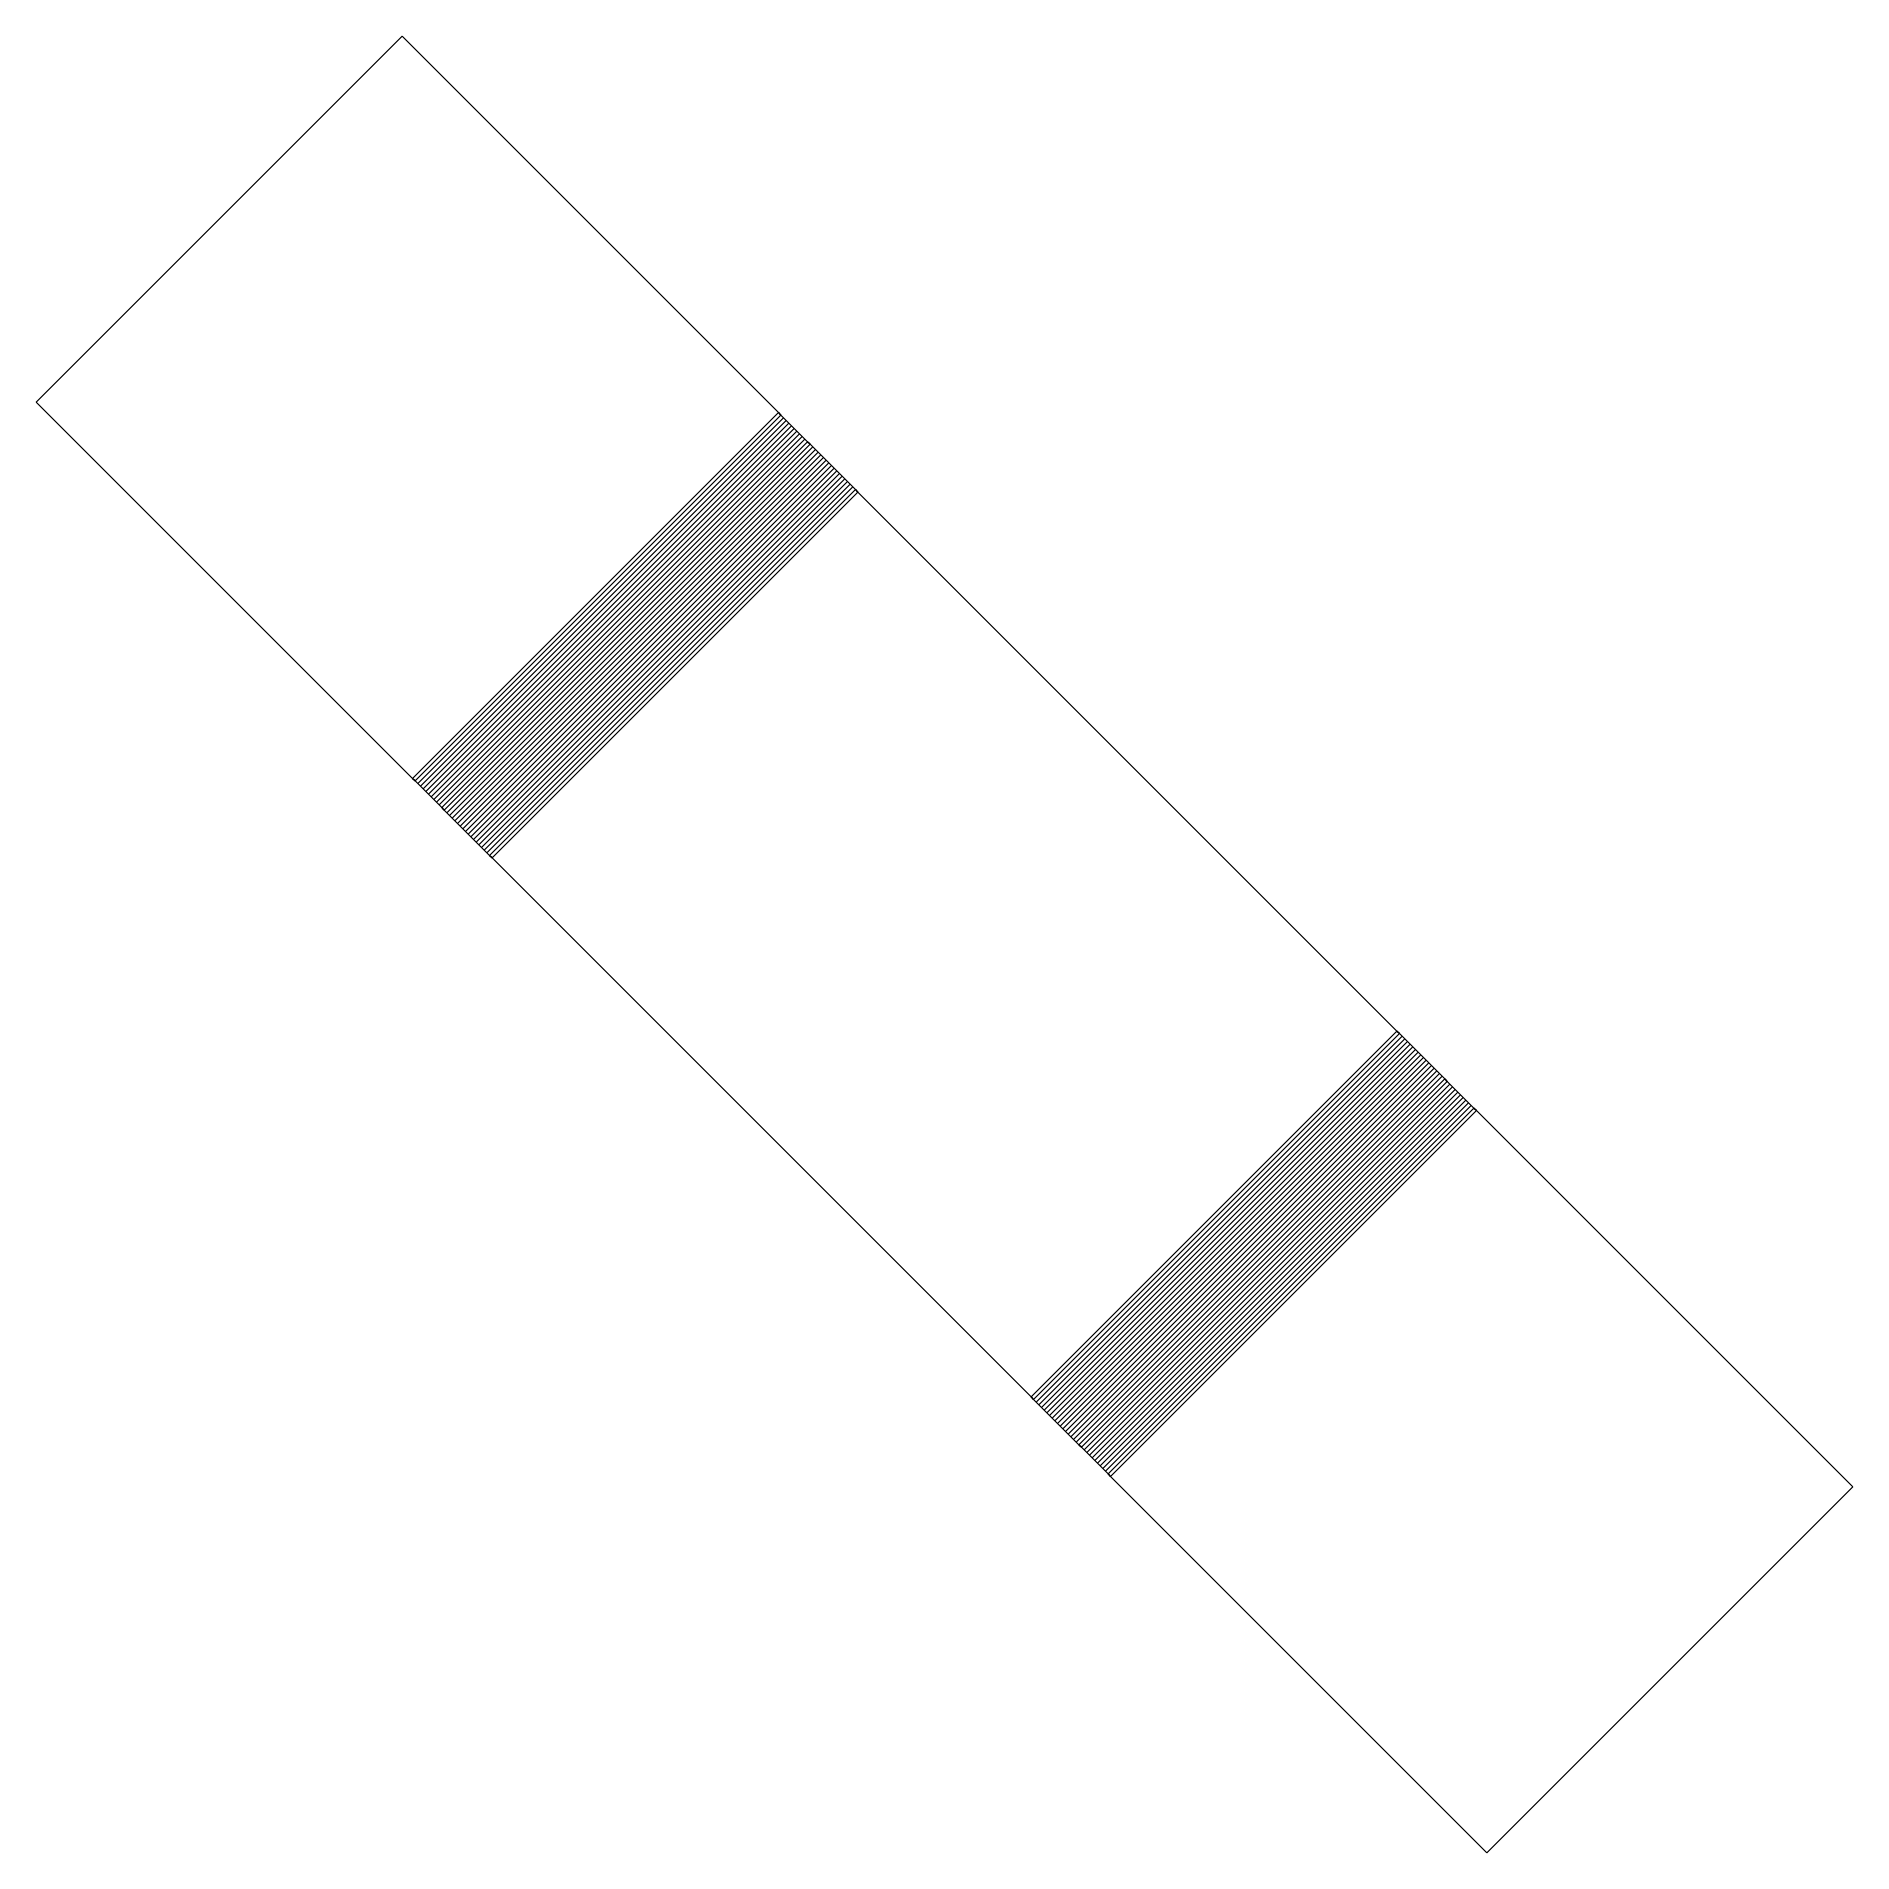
# Model space of a CAD drawing. Extents: x 0 to 421, y 0 to 421.
import ezdxf

# ---------------------------------------------------------------- set-up
doc = ezdxf.new("R2010")
doc.units = 0

msp = doc.modelspace()

# ---------------------------------------------------------------- linework, layer by layer
at = {"layer": 'Layer 1'}
for p, q in [((0, 336.378), (84.8528, 421.231)), ((84.8528, 421.231), (172.103, 333.981)), ((87.2503, 249.128), (0, 336.378)), ((172.103, 333.981), (87.2503, 249.128)), ((172.696, 333.388), (87.8433, 248.535)), ((172.103, 333.981), (172.696, 333.388)), ((172.696, 333.388), (173.312, 332.772)), ((173.312, 332.772), (88.4594, 247.919)), ((173.928, 332.156), (89.0755, 247.303)), ((174.544, 331.54), (89.6917, 246.687)), ((175.161, 330.923), (90.3078, 246.071)), ((175.777, 330.307), (90.9239, 245.455)), ((91.54, 244.838), (176.393, 329.691)), ((177.009, 329.075), (92.1562, 244.222)), ((173.312, 332.772), (173.928, 332.156)), ((173.928, 332.156), (174.544, 331.54)), ((174.544, 331.54), (175.161, 330.923)), ((175.161, 330.923), (175.777, 330.307)), ((175.777, 330.307), (176.393, 329.691)), ((176.393, 329.691), (177.009, 329.075)), ((177.009, 329.075), (177.625, 328.459)), ((177.625, 328.459), (92.7723, 243.606)), ((178.241, 327.843), (93.3884, 242.99)), ((178.857, 327.227), (94.0045, 242.374)), ((94.6206, 241.758), (179.473, 326.611)), ((95.2368, 241.142), (180.09, 325.995)), ((180.706, 325.378), (95.8529, 240.526)), ((181.322, 324.762), (96.469, 239.909)), ((177.625, 328.459), (178.241, 327.843)), ((178.241, 327.843), (178.857, 327.227)), ((178.857, 327.227), (179.473, 326.611)), ((179.473, 326.611), (180.09, 325.995)), ((180.09, 325.995), (180.706, 325.378)), ((180.706, 325.378), (181.322, 324.762)), ((181.322, 324.762), (181.938, 324.146)), ((181.938, 324.146), (97.0851, 239.293)), ((182.554, 323.53), (97.7012, 238.677)), ((183.17, 322.914), (98.3174, 238.061)), ((183.786, 322.298), (98.9335, 237.445)), ((184.402, 321.682), (99.5496, 236.829)), ((185.019, 321.066), (100.166, 236.213)), ((185.635, 320.449), (100.782, 235.597)), ((181.938, 324.146), (182.554, 323.53)), ((182.554, 323.53), (183.17, 322.914)), ((183.17, 322.914), (183.786, 322.298)), ((183.786, 322.298), (184.402, 321.682)), ((184.402, 321.682), (185.019, 321.066)), ((185.019, 321.066), (185.635, 320.449)), ((185.635, 320.449), (186.251, 319.833)), ((186.251, 319.833), (101.398, 234.981)), ((186.867, 319.217), (102.014, 234.364)), ((187.483, 318.601), (102.63, 233.748)), ((188.099, 317.985), (103.246, 233.132)), ((188.715, 317.369), (103.862, 232.516)), ((104.479, 231.9), (189.331, 316.753)), ((189.947, 316.137), (105.095, 231.284)), ((186.251, 319.833), (186.867, 319.217)), ((186.867, 319.217), (187.483, 318.601)), ((187.483, 318.601), (188.099, 317.985)), ((188.099, 317.985), (188.715, 317.369)), ((188.715, 317.369), (189.331, 316.753)), ((189.331, 316.753), (189.947, 316.137)), ((189.947, 316.137), (190.54, 315.544)), ((190.54, 315.544), (105.688, 230.691)), ((190.54, 315.544), (315.544, 190.54)), ((87.8433, 248.535), (87.2503, 249.128)), ((88.4594, 247.919), (87.8433, 248.535)), ((89.0755, 247.303), (88.4594, 247.919)), ((89.6917, 246.687), (89.0755, 247.303)), ((90.3078, 246.071), (89.6917, 246.687)), ((90.9239, 245.455), (90.3078, 246.071)), ((91.54, 244.838), (90.9239, 245.455)), ((92.1562, 244.222), (91.54, 244.838)), ((92.7723, 243.606), (92.1562, 244.222)), ((93.3884, 242.99), (92.7723, 243.606)), ((94.0045, 242.374), (93.3884, 242.99)), ((94.6206, 241.758), (94.0045, 242.374)), ((95.2368, 241.142), (94.6206, 241.758)), ((95.8529, 240.526), (95.2368, 241.142)), ((96.469, 239.909), (95.8529, 240.526)), ((97.0851, 239.293), (96.469, 239.909)), ((97.7012, 238.677), (97.0851, 239.293)), ((98.3174, 238.061), (97.7012, 238.677)), ((98.9335, 237.445), (98.3174, 238.061)), ((99.5496, 236.829), (98.9335, 237.445)), ((100.166, 236.213), (99.5496, 236.829)), ((100.782, 235.597), (100.166, 236.213)), ((101.398, 234.981), (100.782, 235.597)), ((102.014, 234.364), (101.398, 234.981)), ((102.63, 233.748), (102.014, 234.364)), ((103.246, 233.132), (102.63, 233.748)), ((103.862, 232.516), (103.246, 233.132)), ((104.479, 231.9), (103.862, 232.516)), ((105.095, 231.284), (104.479, 231.9)), ((105.688, 230.691), (105.095, 231.284)), ((230.691, 105.688), (105.688, 230.691)), ((315.544, 190.54), (230.691, 105.688)), ((316.137, 189.948), (231.284, 105.095)), ((315.544, 190.54), (316.137, 189.948)), ((316.137, 189.948), (316.753, 189.331)), ((316.753, 189.331), (231.9, 104.479)), ((232.516, 103.862), (317.369, 188.715)), ((233.132, 103.246), (317.985, 188.099)), ((233.748, 102.63), (318.601, 187.483)), ((234.364, 102.014), (319.217, 186.867)), ((234.981, 101.398), (319.833, 186.251)), ((235.597, 100.782), (320.449, 185.635)), ((316.753, 189.331), (317.369, 188.715)), ((317.369, 188.715), (317.985, 188.099)), ((317.985, 188.099), (318.601, 187.483)), ((318.601, 187.483), (319.217, 186.867)), ((319.217, 186.867), (319.833, 186.251)), ((319.833, 186.251), (320.449, 185.635)), ((320.449, 185.635), (321.066, 185.019)), ((236.213, 100.166), (321.066, 185.019)), ((236.829, 99.5496), (321.682, 184.402)), ((237.445, 98.9335), (322.298, 183.786)), ((238.061, 98.3174), (322.914, 183.17)), ((238.677, 97.7012), (323.53, 182.554)), ((239.293, 97.0851), (324.146, 181.938)), ((239.91, 96.469), (324.762, 181.322)), ((321.066, 185.019), (321.682, 184.402)), ((321.682, 184.402), (322.298, 183.786)), ((322.298, 183.786), (322.914, 183.17)), ((322.914, 183.17), (323.53, 182.554)), ((323.53, 182.554), (324.146, 181.938)), ((324.146, 181.938), (324.762, 181.322)), ((324.762, 181.322), (325.378, 180.706)), ((240.526, 95.8529), (325.378, 180.706)), ((325.995, 180.09), (241.142, 95.2367)), ((326.611, 179.473), (241.758, 94.6206)), ((242.374, 94.0045), (327.227, 178.857)), ((242.99, 93.3884), (327.843, 178.241)), ((243.606, 92.7723), (328.459, 177.625)), ((329.075, 177.009), (244.222, 92.1561)), ((325.378, 180.706), (325.995, 180.09)), ((325.995, 180.09), (326.611, 179.473)), ((326.611, 179.473), (327.227, 178.857)), ((327.227, 178.857), (327.843, 178.241)), ((327.843, 178.241), (328.459, 177.625)), ((328.459, 177.625), (329.075, 177.009)), ((329.075, 177.009), (329.691, 176.393)), ((329.691, 176.393), (244.838, 91.54)), ((245.455, 90.9239), (330.307, 175.777)), ((330.923, 175.161), (246.071, 90.3078)), ((246.687, 89.6917), (331.54, 174.544)), ((332.156, 173.928), (247.303, 89.0756)), ((247.919, 88.4595), (332.772, 173.312)), ((329.691, 176.393), (330.307, 175.777)), ((330.307, 175.777), (330.923, 175.161)), ((330.923, 175.161), (331.54, 174.544)), ((331.54, 174.544), (332.156, 173.928)), ((332.156, 173.928), (332.772, 173.312)), ((332.772, 173.312), (333.388, 172.696)), ((248.535, 87.8434), (333.388, 172.696)), ((249.128, 87.2504), (333.981, 172.103)), ((333.388, 172.696), (333.981, 172.103)), ((333.981, 172.103), (421.231, 84.8528)), ((231.284, 105.095), (230.691, 105.688)), ((231.9, 104.479), (231.284, 105.095)), ((232.516, 103.862), (231.9, 104.479)), ((233.132, 103.246), (232.516, 103.862)), ((233.748, 102.63), (233.132, 103.246)), ((234.364, 102.014), (233.748, 102.63)), ((234.981, 101.398), (234.364, 102.014)), ((235.597, 100.782), (234.981, 101.398)), ((236.213, 100.166), (235.597, 100.782)), ((236.829, 99.5496), (236.213, 100.166)), ((237.445, 98.9335), (236.829, 99.5496)), ((238.061, 98.3174), (237.445, 98.9335)), ((238.677, 97.7012), (238.061, 98.3174)), ((239.293, 97.0851), (238.677, 97.7012)), ((239.91, 96.469), (239.293, 97.0851)), ((240.526, 95.8529), (239.91, 96.469)), ((241.142, 95.2367), (240.526, 95.8529)), ((241.758, 94.6206), (241.142, 95.2367)), ((242.374, 94.0045), (241.758, 94.6206)), ((242.99, 93.3884), (242.374, 94.0045)), ((243.606, 92.7723), (242.99, 93.3884)), ((244.222, 92.1561), (243.606, 92.7723)), ((244.838, 91.54), (244.222, 92.1561)), ((245.455, 90.9239), (244.838, 91.54)), ((246.071, 90.3078), (245.455, 90.9239)), ((246.687, 89.6917), (246.071, 90.3078)), ((247.303, 89.0756), (246.687, 89.6917)), ((247.919, 88.4595), (247.303, 89.0756)), ((248.535, 87.8434), (247.919, 88.4595)), ((249.128, 87.2504), (248.535, 87.8434)), ((336.378, 0), (249.128, 87.2504)), ((421.231, 84.8528), (336.378, 0))]:
    msp.add_line(p, q, dxfattribs=at)

doc.saveas('drawing.dxf')
